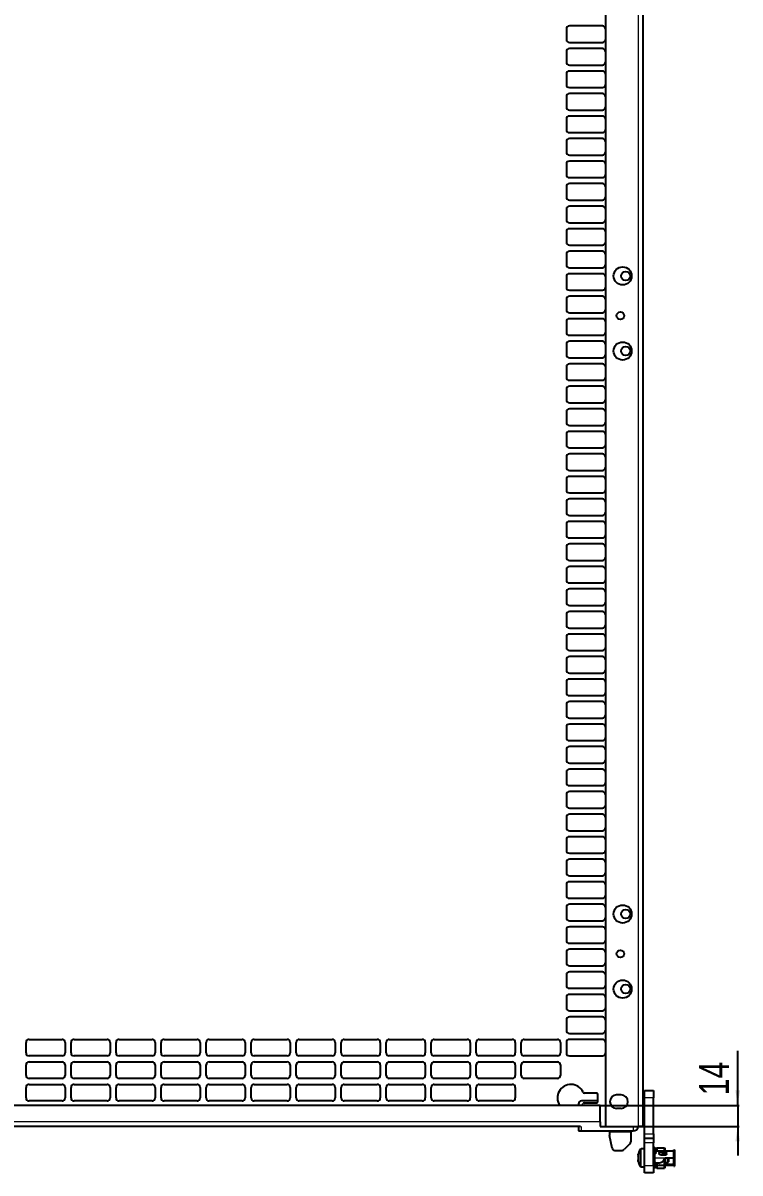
# Model space of a CAD drawing. Header units: millimetres. Extents: x -1002 to 1216, y 148 to 1990.
# Drawn here: x 738 to 1216, y 314 to 1080 of the extents above; entities that cross this region are included whole.
import ezdxf

# ---------------------------------------------------------------- set-up
doc = ezdxf.new("R2010")
doc.units = ezdxf.units.MM
doc.layers.add('FORMAT', color=7, linetype='Continuous')
doc.styles.add('SLDTEXTSTYLE0', font='TXT', dxfattribs={"width": 0.75})
doc.dimstyles.new('SLDDIMSTYLE1', dxfattribs={"dimtxt": 20, "dimasz": 10, "dimexe": 0, "dimexo": 0.0625, "dimgap": 5, "dimtad": 2, "dimdec": 1, "dimrnd": 1e-09, "dimzin": 12, "dimdsep": 46, "dimtxsty": 'SLDTEXTSTYLE0', "dimsah": 1, "dimcen": 0.09, "dimadec": 0, "dimazin": 3, "dimtfac": 1, "dimtmove": 0, "dimatfit": 0, "dimfxl": 0, "dimfrac": 2, "dimtolj": 1, "dimtzin": 12, "dimarcsym": 0})

# ---------------------------------------------------------------- blocks, each defined once
blk = doc.blocks.new('_D_8')
at = {"layer": 'FORMAT'}
for p, q in [((1214.25, 359.28), (1214.25, 395.68)), ((1122.61, 359.28), (1215.25, 359.28)), ((1214.25, 359.28), (1214.25, 345.28)), ((1122.61, 345.28), (1215.25, 345.28)), ((1214.25, 345.28), (1214.25, 326.05))]:
    blk.add_line(p, q, dxfattribs=at)
for points in [[(1214.25, 359.28), (1215.79, 369.28), (1212.71, 369.28)], [(1214.25, 345.28), (1212.71, 335.28), (1215.79, 335.28)]]:
    blk.add_solid(points, dxfattribs=at)
at = {"layer": 'FORMAT', "insert": (1188.47, 366.13), "char_height": 20, "attachment_point": 1, "rotation": 90, "style": 'SLDTEXTSTYLE0'}
blk.add_mtext('14', dxfattribs=at)

msp = doc.modelspace()

# ---------------------------------------------------------------- linework, layer by layer
at = {"color": 7, "linetype": 'Continuous', "lineweight": 25}
for p, q in [((1151.1, 1828.29), (1151.1, 345.29)), ((1126.1, 1799.09), (1126.1, 345.29)), ((1100.1, 1076.29), (1100.1, 1069.29)), ((1124.1, 1078.29), (1102.1, 1078.29)), ((1102.1, 1067.29), (1124.1, 1067.29)), ((1100.1, 1061.29), (1100.1, 1054.29)), ((1124.1, 1063.29), (1102.1, 1063.29)), ((1102.1, 1052.29), (1124.1, 1052.29)), ((1100.1, 1046.29), (1100.1, 1039.29)), ((1124.1, 1048.29), (1102.1, 1048.29)), ((1102.1, 1037.29), (1124.1, 1037.29)), ((1100.1, 1031.29), (1100.1, 1024.29)), ((1124.1, 1033.29), (1102.1, 1033.29)), ((1102.1, 1022.29), (1124.1, 1022.29)), ((1100.1, 1016.29), (1100.1, 1009.29)), ((1124.1, 1018.29), (1102.1, 1018.29)), ((1102.1, 1007.29), (1124.1, 1007.29)), ((1100.1, 1001.29), (1100.1, 994.29)), ((1124.1, 1003.29), (1102.1, 1003.29)), ((1102.1, 992.29), (1124.1, 992.29)), ((1124.1, 988.29), (1102.1, 988.29)), ((1100.1, 986.29), (1100.1, 979.29)), ((1102.1, 977.29), (1124.1, 977.29)), ((1124.1, 973.29), (1102.1, 973.29)), ((1100.1, 971.29), (1100.1, 964.29)), ((1102.1, 962.29), (1124.1, 962.29)), ((1124.1, 958.29), (1102.1, 958.29)), ((1100.1, 956.29), (1100.1, 949.29)), ((1102.1, 947.29), (1124.1, 947.29)), ((1124.1, 943.29), (1102.1, 943.29)), ((1100.1, 941.29), (1100.1, 934.29)), ((1102.1, 932.29), (1124.1, 932.29)), ((1124.1, 928.29), (1102.1, 928.29)), ((1100.1, 926.29), (1100.1, 919.29)), ((1102.1, 917.29), (1124.1, 917.29)), ((1124.1, 913.29), (1102.1, 913.29)), ((1100.1, 911.29), (1100.1, 904.29)), ((1100.1, 896.29), (1100.1, 889.29)), ((1102.1, 902.29), (1124.1, 902.29)), ((1124.1, 898.29), (1102.1, 898.29)), ((1100.1, 881.29), (1100.1, 874.29)), ((1102.1, 887.29), (1124.1, 887.29)), ((1124.1, 883.29), (1102.1, 883.29)), ((1100.1, 866.29), (1100.1, 859.29)), ((1102.1, 872.29), (1124.1, 872.29)), ((1124.1, 868.29), (1102.1, 868.29)), ((1100.1, 851.29), (1100.1, 844.29)), ((1102.1, 857.29), (1124.1, 857.29)), ((1124.1, 853.29), (1102.1, 853.29)), ((1100.1, 836.29), (1100.1, 829.29)), ((1102.1, 842.29), (1124.1, 842.29)), ((1124.1, 838.29), (1102.1, 838.29)), ((1102.1, 827.29), (1124.1, 827.29)), ((1100.1, 821.29), (1100.1, 814.29)), ((1124.1, 823.29), (1102.1, 823.29)), ((1102.1, 812.29), (1124.1, 812.29)), ((1100.1, 806.29), (1100.1, 799.29)), ((1124.1, 808.29), (1102.1, 808.29)), ((1102.1, 797.29), (1124.1, 797.29)), ((1100.1, 791.29), (1100.1, 784.29)), ((1124.1, 793.29), (1102.1, 793.29)), ((1102.1, 782.29), (1124.1, 782.29)), ((1100.1, 776.29), (1100.1, 769.29)), ((1124.1, 778.29), (1102.1, 778.29)), ((1102.1, 767.29), (1124.1, 767.29)), ((1100.1, 761.29), (1100.1, 754.29)), ((1124.1, 763.29), (1102.1, 763.29)), ((1102.1, 752.29), (1124.1, 752.29)), ((1100.1, 746.29), (1100.1, 739.29)), ((1124.1, 748.29), (1102.1, 748.29)), ((1102.1, 737.29), (1124.1, 737.29)), ((1100.1, 731.29), (1100.1, 724.29)), ((1124.1, 733.29), (1102.1, 733.29)), ((1102.1, 722.29), (1124.1, 722.29)), ((1100.1, 716.29), (1100.1, 709.29)), ((1124.1, 718.29), (1102.1, 718.29)), ((1102.1, 707.29), (1124.1, 707.29)), ((1100.1, 701.29), (1100.1, 694.29)), ((1124.1, 703.29), (1102.1, 703.29)), ((1102.1, 692.29), (1124.1, 692.29)), ((1100.1, 686.29), (1100.1, 679.29)), ((1124.1, 688.29), (1102.1, 688.29)), ((1102.1, 677.29), (1124.1, 677.29)), ((1100.1, 671.29), (1100.1, 664.29)), ((1124.1, 673.29), (1102.1, 673.29)), ((1102.1, 662.29), (1124.1, 662.29)), ((1100.1, 656.29), (1100.1, 649.29)), ((1124.1, 658.29), (1102.1, 658.29)), ((1102.1, 647.29), (1124.1, 647.29)), ((1100.1, 641.29), (1100.1, 634.29)), ((1124.1, 643.29), (1102.1, 643.29)), ((1102.1, 632.29), (1124.1, 632.29)), ((1124.1, 628.29), (1102.1, 628.29)), ((1100.1, 626.29), (1100.1, 619.29)), ((1102.1, 617.29), (1124.1, 617.29)), ((1124.1, 613.29), (1102.1, 613.29)), ((1100.1, 611.29), (1100.1, 604.29)), ((1102.1, 602.29), (1124.1, 602.29)), ((1124.1, 598.29), (1102.1, 598.29)), ((1100.1, 596.29), (1100.1, 589.29)), ((1102.1, 587.29), (1124.1, 587.29)), ((1124.1, 583.29), (1102.1, 583.29)), ((1100.1, 581.29), (1100.1, 574.29)), ((1102.1, 572.29), (1124.1, 572.29)), ((1124.1, 568.29), (1102.1, 568.29)), ((1100.1, 566.29), (1100.1, 559.29)), ((1102.1, 557.29), (1124.1, 557.29)), ((1124.1, 553.29), (1102.1, 553.29)), ((1100.1, 551.29), (1100.1, 544.29)), ((1100.1, 536.29), (1100.1, 529.29)), ((1102.1, 542.29), (1124.1, 542.29)), ((1124.1, 538.29), (1102.1, 538.29)), ((1100.1, 521.29), (1100.1, 514.29)), ((1102.1, 527.29), (1124.1, 527.29)), ((1124.1, 523.29), (1102.1, 523.29)), ((1100.1, 506.29), (1100.1, 499.29)), ((1102.1, 512.29), (1124.1, 512.29)), ((1124.1, 508.29), (1102.1, 508.29)), ((1100.1, 491.29), (1100.1, 484.29)), ((1102.1, 497.29), (1124.1, 497.29)), ((1124.1, 493.29), (1102.1, 493.29)), ((1100.1, 476.29), (1100.1, 469.29)), ((1102.1, 482.29), (1124.1, 482.29)), ((1124.1, 478.29), (1102.1, 478.29)), ((1102.1, 467.29), (1124.1, 467.29)), ((1100.1, 461.29), (1100.1, 454.29)), ((1124.1, 463.29), (1102.1, 463.29)), ((1102.1, 452.29), (1124.1, 452.29)), ((1100.1, 446.29), (1100.1, 439.29)), ((1124.1, 448.29), (1102.1, 448.29)), ((1102.1, 437.29), (1124.1, 437.29)), ((1100.1, 431.29), (1100.1, 424.29)), ((1124.1, 433.29), (1102.1, 433.29)), ((1102.1, 422.29), (1124.1, 422.29)), ((1100.1, 416.29), (1100.1, 409.29)), ((1124.1, 418.29), (1102.1, 418.29)), ((1102.1, 407.29), (1124.1, 407.29)), ((740.1, 394.29), (740.1, 401.29)), ((742.1, 403.29), (764.1, 403.29)), ((766.1, 401.29), (766.1, 394.29)), ((770.1, 394.29), (770.1, 401.29)), ((772.1, 403.29), (794.1, 403.29)), ((796.1, 401.29), (796.1, 394.29)), ((800.1, 394.29), (800.1, 401.29)), ((802.1, 403.29), (824.1, 403.29)), ((826.1, 401.29), (826.1, 394.29)), ((830.1, 394.29), (830.1, 401.29)), ((832.1, 403.29), (854.1, 403.29)), ((856.1, 401.29), (856.1, 394.29)), ((860.1, 394.29), (860.1, 401.29)), ((862.1, 403.29), (884.1, 403.29)), ((886.1, 401.29), (886.1, 394.29)), ((890.1, 394.29), (890.1, 401.29)), ((892.1, 403.29), (914.1, 403.29)), ((916.1, 401.29), (916.1, 394.29)), ((920.1, 394.29), (920.1, 401.29)), ((922.1, 403.29), (944.1, 403.29)), ((946.1, 401.29), (946.1, 394.29)), ((950.1, 394.29), (950.1, 401.29)), ((952.1, 403.29), (974.1, 403.29)), ((976.1, 401.29), (976.1, 394.29)), ((980.1, 394.29), (980.1, 401.29)), ((982.1, 403.29), (1004.1, 403.29)), ((1006.1, 401.29), (1006.1, 394.29)), ((1010.1, 394.29), (1010.1, 401.29)), ((1012.1, 403.29), (1034.1, 403.29)), ((1036.1, 401.29), (1036.1, 394.29)), ((1040.1, 394.29), (1040.1, 401.29)), ((1042.1, 403.29), (1064.1, 403.29)), ((1066.1, 401.29), (1066.1, 394.29)), ((1070.1, 394.29), (1070.1, 401.29)), ((1072.1, 403.29), (1094.1, 403.29)), ((1096.1, 401.29), (1096.1, 394.29)), ((1100.1, 401.29), (1100.1, 394.29)), ((1124.1, 403.29), (1102.1, 403.29)), ((764.1, 392.29), (742.1, 392.29)), ((794.1, 392.29), (772.1, 392.29)), ((824.1, 392.29), (802.1, 392.29)), ((854.1, 392.29), (832.1, 392.29)), ((884.1, 392.29), (862.1, 392.29)), ((914.1, 392.29), (892.1, 392.29)), ((944.1, 392.29), (922.1, 392.29)), ((974.1, 392.29), (952.1, 392.29)), ((1004.1, 392.29), (982.1, 392.29)), ((1034.1, 392.29), (1012.1, 392.29)), ((1064.1, 392.29), (1042.1, 392.29)), ((1094.1, 392.29), (1072.1, 392.29)), ((1102.1, 392.29), (1124.1, 392.29)), ((740.1, 379.29), (740.1, 386.29)), ((742.1, 388.29), (764.1, 388.29)), ((766.1, 386.29), (766.1, 379.29)), ((770.1, 379.29), (770.1, 386.29)), ((772.1, 388.29), (794.1, 388.29)), ((796.1, 386.29), (796.1, 379.29)), ((800.1, 379.29), (800.1, 386.29)), ((802.1, 388.29), (824.1, 388.29)), ((826.1, 386.29), (826.1, 379.29)), ((830.1, 379.29), (830.1, 386.29)), ((832.1, 388.29), (854.1, 388.29)), ((856.1, 386.29), (856.1, 379.29)), ((860.1, 379.29), (860.1, 386.29)), ((862.1, 388.29), (884.1, 388.29)), ((886.1, 386.29), (886.1, 379.29)), ((890.1, 379.29), (890.1, 386.29)), ((892.1, 388.29), (914.1, 388.29)), ((916.1, 386.29), (916.1, 379.29)), ((920.1, 379.29), (920.1, 386.29)), ((922.1, 388.29), (944.1, 388.29)), ((946.1, 386.29), (946.1, 379.29)), ((950.1, 379.29), (950.1, 386.29)), ((952.1, 388.29), (974.1, 388.29)), ((976.1, 386.29), (976.1, 379.29)), ((980.1, 379.29), (980.1, 386.29)), ((982.1, 388.29), (1004.1, 388.29)), ((1006.1, 386.29), (1006.1, 379.29)), ((1010.1, 379.29), (1010.1, 386.29)), ((1012.1, 388.29), (1034.1, 388.29)), ((1036.1, 386.29), (1036.1, 379.29)), ((1040.1, 379.29), (1040.1, 386.29)), ((1042.1, 388.29), (1064.1, 388.29)), ((1066.1, 386.29), (1066.1, 379.29)), ((1070.1, 379.29), (1070.1, 386.29)), ((1072.1, 388.29), (1094.1, 388.29)), ((1096.1, 386.29), (1096.1, 379.29)), ((764.1, 377.29), (742.1, 377.29)), ((794.1, 377.29), (772.1, 377.29)), ((824.1, 377.29), (802.1, 377.29)), ((854.1, 377.29), (832.1, 377.29)), ((884.1, 377.29), (862.1, 377.29)), ((914.1, 377.29), (892.1, 377.29)), ((944.1, 377.29), (922.1, 377.29)), ((974.1, 377.29), (952.1, 377.29)), ((1004.1, 377.29), (982.1, 377.29)), ((1034.1, 377.29), (1012.1, 377.29)), ((1064.1, 377.29), (1042.1, 377.29)), ((1094.1, 377.29), (1072.1, 377.29)), ((740.1, 364.29), (740.1, 371.29)), ((742.1, 373.29), (764.1, 373.29)), ((766.1, 371.29), (766.1, 364.29)), ((770.1, 364.29), (770.1, 371.29)), ((772.1, 373.29), (794.1, 373.29)), ((796.1, 371.29), (796.1, 364.29)), ((800.1, 364.29), (800.1, 371.29)), ((802.1, 373.29), (824.1, 373.29)), ((826.1, 371.29), (826.1, 364.29)), ((830.1, 364.29), (830.1, 371.29)), ((832.1, 373.29), (854.1, 373.29)), ((856.1, 371.29), (856.1, 364.29)), ((860.1, 364.29), (860.1, 371.29)), ((862.1, 373.29), (884.1, 373.29)), ((886.1, 371.29), (886.1, 364.29)), ((890.1, 364.29), (890.1, 371.29)), ((892.1, 373.29), (914.1, 373.29)), ((916.1, 371.29), (916.1, 364.29)), ((920.1, 364.29), (920.1, 371.29)), ((922.1, 373.29), (944.1, 373.29)), ((946.1, 371.29), (946.1, 364.29)), ((950.1, 364.29), (950.1, 371.29)), ((952.1, 373.29), (974.1, 373.29)), ((976.1, 371.29), (976.1, 364.29)), ((980.1, 364.29), (980.1, 371.29)), ((982.1, 373.29), (1004.1, 373.29)), ((1006.1, 371.29), (1006.1, 364.29)), ((1010.1, 364.29), (1010.1, 371.29)), ((1012.1, 373.29), (1034.1, 373.29)), ((1036.1, 371.29), (1036.1, 364.29)), ((1040.1, 364.29), (1040.1, 371.29)), ((1042.1, 373.29), (1064.1, 373.29)), ((1066.1, 371.29), (1066.1, 364.29)), ((1152.25, 369.29), (1158.25, 369.29)), ((1152.25, 364.29), (1152.25, 369.29)), ((1158.25, 369.29), (1158.25, 364.29)), ((764.1, 362.29), (742.1, 362.29)), ((794.1, 362.29), (772.1, 362.29)), ((824.1, 362.29), (802.1, 362.29)), ((854.1, 362.29), (832.1, 362.29)), ((884.1, 362.29), (862.1, 362.29)), ((914.1, 362.29), (892.1, 362.29)), ((944.1, 362.29), (922.1, 362.29)), ((974.1, 362.29), (952.1, 362.29)), ((1004.1, 362.29), (982.1, 362.29)), ((1034.1, 362.29), (1012.1, 362.29)), ((1064.1, 362.29), (1042.1, 362.29)), ((1108.15, 360.29), (1108.15, 359.28)), ((1121.1, 362.29), (1110.15, 362.29)), ((1110.58, 359.28), (1111.24, 360.45)), ((1120.1, 367.53), (1112.15, 367.53)), ((1112.15, 361.03), (1120.1, 361.03)), ((1121.1, 362.03), (1121.1, 366.53)), ((1136.6, 366.29), (1133.6, 366.29)), ((1152.25, 340.29), (1152.25, 364.29)), ((1158.25, 340.29), (1158.25, 364.29)), ((1122.6, 359.28), (293.6, 359.28)), ((1122.6, 348.38), (1122.6, 359.28)), ((1136.6, 357.29), (1133.6, 357.29)), ((1152.25, 356.79), (1151.1, 356.79)), ((1109.52, 345.28), (306.17, 345.28)), ((1108.15, 345.28), (1108.15, 342.29)), ((1122.6, 348.38), (1122.6, 345.28)), ((1122.6, 345.29), (1126.1, 345.29)), ((1126.1, 345.29), (1148, 345.29)), ((1151.1, 345.29), (1148, 345.29)), ((1151.1, 346.79), (1152.25, 346.79)), ((1108.15, 342.29), (1110.15, 342.29)), ((1110.15, 342.29), (1144.5, 342.29)), ((1128.85, 342.29), (1128.85, 341.69)), ((1128.85, 341.69), (1128.85, 339.29)), ((1130.53, 330.89), (1128.85, 339.29)), ((1143, 342.29), (1143, 341.69)), ((1143, 341.69), (1143, 335.11)), ((1152.25, 337.29), (1152.25, 340.29)), ((1158.25, 337.29), (1152.25, 337.29)), ((1152.25, 334.29), (1152.25, 337.29)), ((1158.25, 340.29), (1158.25, 337.29)), ((1158.25, 337.29), (1158.25, 334.29)), ((1142.41, 333.7), (1138.58, 329.87)), ((1152.25, 330.29), (1149.92, 330.29)), ((1152.25, 319.29), (1152.25, 334.29)), ((1158.25, 319.29), (1158.25, 334.29)), ((1158.75, 331.39), (1158.25, 331.39)), ((1158.25, 329.92), (1158.75, 329.92)), ((1158.75, 331.39), (1158.75, 329.92)), ((1158.75, 328.61), (1158.75, 329.92)), ((1160.25, 331), (1160.45, 331.13)), ((1160.25, 329.14), (1160.25, 331)), ((1160.45, 331.13), (1160.45, 329.14)), ((1160.45, 331.13), (1165.53, 331.13)), ((1165.53, 329.14), (1165.53, 331.13)), ((1165.53, 331.13), (1165.65, 330.9)), ((1165.65, 330.9), (1165.65, 329.14)), ((1171.75, 329.72), (1172.25, 329.72)), ((1171.75, 329.11), (1171.75, 329.72)), ((1172.25, 329.72), (1172.25, 328.44)), ((1132.49, 329.29), (1137.17, 329.29)), ((1147.83, 326.14), (1147.86, 326.14)), ((1158.25, 328.61), (1158.75, 328.61)), ((1158.75, 324.29), (1158.25, 324.29)), ((1158.25, 322.98), (1158.75, 322.98)), ((1158.75, 322.45), (1158.25, 322.45)), ((1158.75, 328.61), (1158.75, 324.29)), ((1158.75, 324.29), (1158.95, 324.29)), ((1158.75, 322.98), (1158.75, 322.45)), ((1158.75, 322.84), (1158.95, 322.83)), ((1158.75, 322.45), (1158.75, 317.19)), ((1159.05, 327.29), (1158.79, 327.29)), ((1158.95, 329.14), (1169.55, 329.14)), ((1159.2, 328.13), (1158.95, 328.13)), ((1159.2, 327.74), (1158.95, 327.74)), ((1159.2, 327.24), (1158.95, 327.24)), ((1158.95, 321.54), (1158.95, 324.29)), ((1159.05, 327.24), (1159.05, 327.74)), ((1159.75, 327.77), (1159.75, 327.66)), ((1161.85, 328.04), (1161.85, 327.36)), ((1163.05, 328.68), (1166.35, 328.68)), ((1164.77, 328.23), (1163.05, 328.23)), ((1163.05, 326.34), (1166.35, 326.34)), ((1163.92, 327.48), (1163.92, 327.51)), ((1163.96, 327.34), (1164.2, 327.05)), ((1164.79, 322.29), (1165.95, 324.29)), ((1164.79, 322.29), (1165.53, 322.29)), ((1165.53, 326.34), (1165.53, 327.11)), ((1165.53, 322.29), (1165.53, 323.57)), ((1165.53, 319.59), (1165.53, 322.29)), ((1165.65, 322.29), (1165.53, 322.29)), ((1165.65, 327.06), (1165.65, 326.34)), ((1165.65, 323.77), (1165.65, 322.29)), ((1165.65, 322.29), (1165.65, 319.62)), ((1165.95, 324.29), (1171.55, 324.29)), ((1166.85, 328.45), (1166.85, 328.23)), ((1166.85, 327.1), (1166.85, 328.23)), ((1166.85, 327.1), (1166.85, 326.78)), ((1167.75, 321.29), (1167.75, 324.29)), ((1167.75, 321.29), (1168.25, 321.79)), ((1168.25, 324.29), (1168.25, 321.79)), ((1169.55, 329.14), (1171.55, 329.14)), ((1171.55, 324.29), (1172.25, 324.29)), ((1171.75, 324.16), (1171.75, 324.29)), ((1171.75, 324.16), (1172.25, 324.16)), ((1171.75, 322.46), (1171.75, 324.16)), ((1171.75, 322.46), (1172.25, 322.46)), ((1171.75, 318.85), (1171.75, 322.46)), ((1172.25, 328.44), (1172.25, 324.29)), ((1172.25, 324.29), (1172.25, 324.16)), ((1172.25, 324.16), (1172.25, 322.46)), ((1172.25, 322.46), (1172.25, 318.85)), ((1149.92, 318.29), (1152.25, 318.29)), ((1152.25, 314.29), (1152.25, 319.29)), ((1158.25, 314.29), (1152.25, 314.29)), ((1158.25, 319.29), (1158.25, 314.29)), ((1158.25, 317.19), (1158.75, 317.19)), ((1158.75, 321.29), (1158.99, 321.29)), ((1159.05, 320.83), (1158.95, 320.83)), ((1160.25, 319.94), (1158.95, 319.94)), ((1158.95, 319.44), (1160.25, 319.44)), ((1159.05, 320.14), (1159.05, 321.16)), ((1159.05, 320.14), (1160.25, 320.14)), ((1161.85, 320.79), (1159.7, 320.79)), ((1160.25, 319.61), (1160.25, 320.79)), ((1160.45, 319.59), (1160.25, 319.61)), ((1160.25, 317.57), (1160.25, 319.61)), ((1160.45, 317.44), (1160.25, 317.57)), ((1160.45, 320.79), (1160.45, 319.59)), ((1160.45, 319.59), (1165.53, 319.59)), ((1160.45, 319.59), (1160.45, 317.44)), ((1160.45, 317.44), (1165.53, 317.44)), ((1165.65, 319.62), (1165.53, 319.59)), ((1165.53, 317.44), (1165.53, 319.59)), ((1165.65, 317.67), (1165.53, 317.44)), ((1165.65, 321.29), (1167.75, 321.29)), ((1166.85, 320.74), (1165.65, 320.63)), ((1166.35, 320.34), (1165.65, 320.34)), ((1169.55, 319.94), (1165.65, 319.94)), ((1165.65, 319.62), (1165.65, 317.67)), ((1165.65, 319.44), (1169.55, 319.44)), ((1166.85, 320.74), (1166.85, 321.29)), ((1166.85, 320.58), (1166.85, 320.74)), ((1169.55, 319.94), (1169.55, 319.44)), ((1169.55, 319.44), (1171.55, 319.44)), ((1171.05, 320.34), (1171.05, 319.89)), ((1171.55, 320.34), (1171.05, 320.34)), ((1171.05, 319.89), (1171.55, 319.89)), ((1171.55, 319.89), (1171.55, 320.34)), ((1171.75, 318.85), (1172.25, 318.85))]:
    msp.add_line(p, q, dxfattribs=at)
at = {"color": 8, "linetype": 'Continuous', "lineweight": 18}
for p, q in [((1148, 1799.09), (1148, 345.29)), ((1158.25, 364.29), (1152.25, 364.29)), ((1122.6, 348.38), (293.6, 348.38)), ((1110.15, 342.29), (1110.15, 345.28)), ((1144.5, 345.29), (1144.5, 342.29)), ((1128.85, 341.69), (1143, 341.69)), ((1152.25, 340.29), (1158.25, 340.29)), ((1149.48, 318.51), (1149.48, 330.06)), ((1149.92, 318.29), (1149.92, 330.29)), ((1158.25, 334.29), (1152.25, 334.29)), ((1158.95, 329.14), (1158.95, 328.13)), ((1158.95, 327.24), (1158.95, 324.29)), ((1158.95, 324.29), (1165.95, 324.29)), ((1159.2, 327.74), (1159.2, 328.13)), ((1163.05, 328.68), (1163.05, 328.23)), ((1166.35, 328.23), (1166.35, 328.68)), ((1171.55, 324.29), (1171.55, 329.14)), ((1171.55, 320.54), (1171.55, 324.29)), ((1152.25, 319.29), (1158.25, 319.29)), ((1158.95, 320.83), (1158.95, 319.94))]:
    msp.add_line(p, q, dxfattribs=at)
at = {"color": 7, "linetype": 'Continuous', "lineweight": 25, "flags": 128}
for points in [[(1158.75, 327.76), (1158.81, 327.75), (1158.95, 327.74)], [(1158.75, 327.36), (1158.75, 327.34), (1158.76, 327.31), (1158.78, 327.29), (1158.81, 327.27), (1158.84, 327.26), (1158.87, 327.25), (1158.91, 327.24), (1158.95, 327.24)], [(1159.05, 327.41), (1159, 327.32), (1158.99, 327.29)], [(1158.75, 320.81), (1158.81, 320.82), (1158.95, 320.83)], [(1158.75, 319.91), (1158.81, 319.92), (1158.95, 319.94)], [(1171.55, 319.44), (1171.68, 319.45), (1171.75, 319.46)]]:
    msp.add_lwpolyline(points, dxfattribs=at)
at = {"color": 7, "linetype": 'Continuous', "lineweight": 25}
for centre, radius in [((1137.6, 911.79), 6), ((1139.6, 911.79), 3), ((1136.1, 885.29), 2.5), ((1137.6, 861.79), 6), ((1139.6, 861.79), 3), ((1137.6, 486.79), 6), ((1139.6, 486.79), 3), ((1136.1, 460.29), 2.5), ((1137.6, 436.79), 6), ((1139.6, 436.79), 3)]:
    msp.add_circle(centre, radius, dxfattribs=at)
for centre, radius, start, end in [((1102.1, 1076.29), 2, 90, 180), ((1124.1, 1076.29), 2, 0, 90), ((1102.1, 1069.29), 2, 180, 270), ((1124.1, 1069.29), 2, 270, 0), ((1102.1, 1061.29), 2, 90, 180), ((1124.1, 1061.29), 2, 0, 90), ((1102.1, 1054.29), 2, 180, 270), ((1124.1, 1054.29), 2, 270, 0), ((1102.1, 1046.29), 2, 90, 180), ((1124.1, 1046.29), 2, 0, 90), ((1102.1, 1039.29), 2, 180, 270), ((1124.1, 1039.29), 2, 270, 0), ((1102.1, 1031.29), 2, 90, 180), ((1124.1, 1031.29), 2, 0, 90), ((1102.1, 1024.29), 2, 180, 270), ((1124.1, 1024.29), 2, 270, 0), ((1102.1, 1016.29), 2, 90, 180), ((1124.1, 1016.29), 2, 0, 90), ((1102.1, 1009.29), 2, 180, 270), ((1124.1, 1009.29), 2, 270, 0), ((1102.1, 1001.29), 2, 90, 180), ((1124.1, 1001.29), 2, 0, 90), ((1102.1, 994.29), 2, 180, 270), ((1102.1, 986.29), 2, 90, 180), ((1124.1, 994.29), 2, 270, 0), ((1124.1, 986.29), 2, 0, 90), ((1102.1, 979.29), 2, 180, 270), ((1102.1, 971.29), 2, 90, 180), ((1124.1, 979.29), 2, 270, 0), ((1124.1, 971.29), 2, 0, 90), ((1102.1, 964.29), 2, 180, 270), ((1102.1, 956.29), 2, 90, 180), ((1124.1, 964.29), 2, 270, 0), ((1124.1, 956.29), 2, 0, 90), ((1102.1, 949.29), 2, 180, 270), ((1102.1, 941.29), 2, 90, 180), ((1124.1, 949.29), 2, 270, 0), ((1124.1, 941.29), 2, 0, 90), ((1102.1, 934.29), 2, 180, 270), ((1102.1, 926.29), 2, 90, 180), ((1124.1, 934.29), 2, 270, 0), ((1124.1, 926.29), 2, 0, 90), ((1102.1, 919.29), 2, 180, 270), ((1124.1, 919.29), 2, 270, 0), ((1102.1, 911.29), 2, 90, 180), ((1124.1, 911.29), 2, 0, 90), ((1102.1, 904.29), 2, 180, 270), ((1124.1, 904.29), 2, 270, 0), ((1102.1, 896.29), 2, 90, 180), ((1124.1, 896.29), 2, 0, 90), ((1102.1, 889.29), 2, 180, 270), ((1124.1, 889.29), 2, 270, 0), ((1102.1, 881.29), 2, 90, 180), ((1124.1, 881.29), 2, 0, 90), ((1102.1, 874.29), 2, 180, 270), ((1124.1, 874.29), 2, 270, 0), ((1102.1, 866.29), 2, 90, 180), ((1124.1, 866.29), 2, 0, 90), ((1102.1, 859.29), 2, 180, 270), ((1124.1, 859.29), 2, 270, 0), ((1102.1, 851.29), 2, 90, 180), ((1124.1, 851.29), 2, 0, 90), ((1102.1, 844.29), 2, 180, 270), ((1124.1, 844.29), 2, 270, 0), ((1102.1, 836.29), 2, 90, 180), ((1124.1, 836.29), 2, 0, 90), ((1102.1, 829.29), 2, 180, 270), ((1124.1, 829.29), 2, 270, 0), ((1102.1, 821.29), 2, 90, 180), ((1124.1, 821.29), 2, 0, 90), ((1102.1, 814.29), 2, 180, 270), ((1124.1, 814.29), 2, 270, 0), ((1102.1, 806.29), 2, 90, 180), ((1124.1, 806.29), 2, 0, 90), ((1102.1, 799.29), 2, 180, 270), ((1124.1, 799.29), 2, 270, 0), ((1102.1, 791.29), 2, 90, 180), ((1124.1, 791.29), 2, 0, 90), ((1102.1, 784.29), 2, 180, 270), ((1124.1, 784.29), 2, 270, 0), ((1102.1, 776.29), 2, 90, 180), ((1124.1, 776.29), 2, 0, 90), ((1102.1, 769.29), 2, 180, 270), ((1124.1, 769.29), 2, 270, 0), ((1102.1, 761.29), 2, 90, 180), ((1124.1, 761.29), 2, 0, 90), ((1102.1, 754.29), 2, 180, 270), ((1124.1, 754.29), 2, 270, 0), ((1102.1, 746.29), 2, 90, 180), ((1124.1, 746.29), 2, 0, 90), ((1102.1, 739.29), 2, 180, 270), ((1124.1, 739.29), 2, 270, 0), ((1102.1, 731.29), 2, 90, 180), ((1124.1, 731.29), 2, 0, 90), ((1102.1, 724.29), 2, 180, 270), ((1124.1, 724.29), 2, 270, 0), ((1102.1, 716.29), 2, 90, 180), ((1124.1, 716.29), 2, 0, 90), ((1102.1, 709.29), 2, 180, 270), ((1124.1, 709.29), 2, 270, 0), ((1102.1, 701.29), 2, 90, 180), ((1124.1, 701.29), 2, 0, 90), ((1102.1, 694.29), 2, 180, 270), ((1124.1, 694.29), 2, 270, 0), ((1102.1, 686.29), 2, 90, 180), ((1124.1, 686.29), 2, 0, 90), ((1102.1, 679.29), 2, 180, 270), ((1124.1, 679.29), 2, 270, 0), ((1102.1, 671.29), 2, 90, 180), ((1124.1, 671.29), 2, 0, 90), ((1102.1, 664.29), 2, 180, 270), ((1124.1, 664.29), 2, 270, 0), ((1102.1, 656.29), 2, 90, 180), ((1124.1, 656.29), 2, 0, 90), ((1102.1, 649.29), 2, 180, 270), ((1124.1, 649.29), 2, 270, 0), ((1102.1, 641.29), 2, 90, 180), ((1124.1, 641.29), 2, 0, 90), ((1102.1, 634.29), 2, 180, 270), ((1102.1, 626.29), 2, 90, 180), ((1124.1, 634.29), 2, 270, 0), ((1124.1, 626.29), 2, 0, 90), ((1102.1, 619.29), 2, 180, 270), ((1102.1, 611.29), 2, 90, 180), ((1124.1, 619.29), 2, 270, 0), ((1124.1, 611.29), 2, 0, 90), ((1102.1, 604.29), 2, 180, 270), ((1102.1, 596.29), 2, 90, 180), ((1124.1, 604.29), 2, 270, 0), ((1124.1, 596.29), 2, 0, 90), ((1102.1, 589.29), 2, 180, 270), ((1102.1, 581.29), 2, 90, 180), ((1124.1, 589.29), 2, 270, 0), ((1124.1, 581.29), 2, 0, 90), ((1102.1, 574.29), 2, 180, 270), ((1102.1, 566.29), 2, 90, 180), ((1124.1, 574.29), 2, 270, 0), ((1124.1, 566.29), 2, 0, 90), ((1102.1, 559.29), 2, 180, 270), ((1124.1, 559.29), 2, 270, 0), ((1102.1, 551.29), 2, 90, 180), ((1124.1, 551.29), 2, 0, 90), ((1102.1, 544.29), 2, 180, 270), ((1124.1, 544.29), 2, 270, 0), ((1102.1, 536.29), 2, 90, 180), ((1124.1, 536.29), 2, 0, 90), ((1102.1, 529.29), 2, 180, 270), ((1124.1, 529.29), 2, 270, 0), ((1102.1, 521.29), 2, 90, 180), ((1124.1, 521.29), 2, 0, 90), ((1102.1, 514.29), 2, 180, 270), ((1124.1, 514.29), 2, 270, 0), ((1102.1, 506.29), 2, 90, 180), ((1124.1, 506.29), 2, 0, 90), ((1102.1, 499.29), 2, 180, 270), ((1124.1, 499.29), 2, 270, 0), ((1102.1, 491.29), 2, 90, 180), ((1124.1, 491.29), 2, 0, 90), ((1102.1, 484.29), 2, 180, 270), ((1124.1, 484.29), 2, 270, 0), ((1102.1, 476.29), 2, 90, 180), ((1124.1, 476.29), 2, 0, 90), ((1102.1, 469.29), 2, 180, 270), ((1124.1, 469.29), 2, 270, 0), ((1102.1, 461.29), 2, 90, 180), ((1124.1, 461.29), 2, 0, 90), ((1102.1, 454.29), 2, 180, 270), ((1124.1, 454.29), 2, 270, 0), ((1102.1, 446.29), 2, 90, 180), ((1124.1, 446.29), 2, 0, 90), ((1102.1, 439.29), 2, 180, 270), ((1124.1, 439.29), 2, 270, 0), ((1102.1, 431.29), 2, 90, 180), ((1124.1, 431.29), 2, 0, 90), ((1102.1, 424.29), 2, 180, 270), ((1124.1, 424.29), 2, 270, 0), ((1102.1, 416.29), 2, 90, 180), ((1124.1, 416.29), 2, 0, 90), ((1102.1, 409.29), 2, 180, 270), ((1124.1, 409.29), 2, 270, 0), ((742.1, 401.29), 2, 90, 180), ((764.1, 401.29), 2, 0, 90), ((772.1, 401.29), 2, 90, 180), ((794.1, 401.29), 2, 0, 90), ((802.1, 401.29), 2, 90, 180), ((824.1, 401.29), 2, 0, 90), ((832.1, 401.29), 2, 90, 180), ((854.1, 401.29), 2, 0, 90), ((862.1, 401.29), 2, 90, 180), ((884.1, 401.29), 2, 0, 90), ((892.1, 401.29), 2, 90, 180), ((914.1, 401.29), 2, 0, 90), ((922.1, 401.29), 2, 90, 180), ((944.1, 401.29), 2, 0, 90), ((952.1, 401.29), 2, 90, 180), ((974.1, 401.29), 2, 0, 90), ((982.1, 401.29), 2, 90, 180), ((1004.1, 401.29), 2, 0, 90), ((1012.1, 401.29), 2, 90, 180), ((1034.1, 401.29), 2, 0, 90), ((1042.1, 401.29), 2, 90, 180), ((1064.1, 401.29), 2, 0, 90), ((1072.1, 401.29), 2, 90, 180), ((1094.1, 401.29), 2, 0, 90), ((1102.1, 401.29), 2, 90, 180), ((1124.1, 401.29), 2, 0, 90), ((742.1, 394.29), 2, 180, 270), ((764.1, 394.29), 2, 270, 0), ((772.1, 394.29), 2, 180, 270), ((794.1, 394.29), 2, 270, 0), ((802.1, 394.29), 2, 180, 270), ((824.1, 394.29), 2, 270, 0), ((832.1, 394.29), 2, 180, 270), ((854.1, 394.29), 2, 270, 0), ((862.1, 394.29), 2, 180, 270), ((884.1, 394.29), 2, 270, 0), ((892.1, 394.29), 2, 180, 270), ((914.1, 394.29), 2, 270, 0), ((922.1, 394.29), 2, 180, 270), ((944.1, 394.29), 2, 270, 0), ((952.1, 394.29), 2, 180, 270), ((974.1, 394.29), 2, 270, 0), ((982.1, 394.29), 2, 180, 270), ((1004.1, 394.29), 2, 270, 0), ((1012.1, 394.29), 2, 180, 270), ((1034.1, 394.29), 2, 270, 0), ((1042.1, 394.29), 2, 180, 270), ((1064.1, 394.29), 2, 270, 0), ((1072.1, 394.29), 2, 180, 270), ((1094.1, 394.29), 2, 270, 0), ((1102.1, 394.29), 2, 180, 270), ((1124.1, 394.29), 2, 270, 0), ((742.1, 386.29), 2, 90, 180), ((764.1, 386.29), 2, 0, 90), ((772.1, 386.29), 2, 90, 180), ((794.1, 386.29), 2, 0, 90), ((802.1, 386.29), 2, 90, 180), ((824.1, 386.29), 2, 0, 90), ((832.1, 386.29), 2, 90, 180), ((854.1, 386.29), 2, 0, 90), ((862.1, 386.29), 2, 90, 180), ((884.1, 386.29), 2, 0, 90), ((892.1, 386.29), 2, 90, 180), ((914.1, 386.29), 2, 0, 90), ((922.1, 386.29), 2, 90, 180), ((944.1, 386.29), 2, 0, 90), ((952.1, 386.29), 2, 90, 180), ((974.1, 386.29), 2, 0, 90), ((982.1, 386.29), 2, 90, 180), ((1004.1, 386.29), 2, 0, 90), ((1012.1, 386.29), 2, 90, 180), ((1034.1, 386.29), 2, 0, 90), ((1042.1, 386.29), 2, 90, 180), ((1064.1, 386.29), 2, 0, 90), ((1072.1, 386.29), 2, 90, 180), ((1094.1, 386.29), 2, 0, 90), ((742.1, 379.29), 2, 180, 270), ((764.1, 379.29), 2, 270, 0), ((772.1, 379.29), 2, 180, 270), ((794.1, 379.29), 2, 270, 0), ((802.1, 379.29), 2, 180, 270), ((824.1, 379.29), 2, 270, 0), ((832.1, 379.29), 2, 180, 270), ((854.1, 379.29), 2, 270, 0), ((862.1, 379.29), 2, 180, 270), ((884.1, 379.29), 2, 270, 0), ((892.1, 379.29), 2, 180, 270), ((914.1, 379.29), 2, 270, 0), ((922.1, 379.29), 2, 180, 270), ((944.1, 379.29), 2, 270, 0), ((952.1, 379.29), 2, 180, 270), ((974.1, 379.29), 2, 270, 0), ((982.1, 379.29), 2, 180, 270), ((1004.1, 379.29), 2, 270, 0), ((1012.1, 379.29), 2, 180, 270), ((1034.1, 379.29), 2, 270, 0), ((1042.1, 379.29), 2, 180, 270), ((1064.1, 379.29), 2, 270, 0), ((1072.1, 379.29), 2, 180, 270), ((1094.1, 379.29), 2, 270, 0), ((742.1, 371.29), 2, 90, 180), ((764.1, 371.29), 2, 0, 90), ((772.1, 371.29), 2, 90, 180), ((794.1, 371.29), 2, 0, 90), ((802.1, 371.29), 2, 90, 180), ((824.1, 371.29), 2, 0, 90), ((832.1, 371.29), 2, 90, 180), ((854.1, 371.29), 2, 0, 90), ((862.1, 371.29), 2, 90, 180), ((884.1, 371.29), 2, 0, 90), ((892.1, 371.29), 2, 90, 180), ((914.1, 371.29), 2, 0, 90), ((922.1, 371.29), 2, 90, 180), ((944.1, 371.29), 2, 0, 90), ((952.1, 371.29), 2, 90, 180), ((974.1, 371.29), 2, 0, 90), ((982.1, 371.29), 2, 90, 180), ((1004.1, 371.29), 2, 0, 90), ((1012.1, 371.29), 2, 90, 180), ((1034.1, 371.29), 2, 0, 90), ((1042.1, 371.29), 2, 90, 180), ((1064.1, 371.29), 2, 0, 90), ((1103.1, 364.28), 9, 25.15066, 213.74899), ((1112.15, 368.53), 1, 205.15066, 270), ((742.1, 364.29), 2, 180, 270), ((764.1, 364.29), 2, 270, 0), ((772.1, 364.29), 2, 180, 270), ((794.1, 364.29), 2, 270, 0), ((802.1, 364.29), 2, 180, 270), ((824.1, 364.29), 2, 270, 0), ((832.1, 364.29), 2, 180, 270), ((854.1, 364.29), 2, 270, 0), ((862.1, 364.29), 2, 180, 270), ((884.1, 364.29), 2, 270, 0), ((892.1, 364.29), 2, 180, 270), ((914.1, 364.29), 2, 270, 0), ((922.1, 364.29), 2, 180, 270), ((944.1, 364.29), 2, 270, 0), ((952.1, 364.29), 2, 180, 270), ((974.1, 364.29), 2, 270, 0), ((982.1, 364.29), 2, 180, 270), ((1004.1, 364.29), 2, 270, 0), ((1012.1, 364.29), 2, 180, 270), ((1034.1, 364.29), 2, 270, 0), ((1042.1, 364.29), 2, 180, 270), ((1064.1, 364.29), 2, 270, 0), ((1110.15, 360.29), 2, 90, 180), ((1112.15, 360.03), 1, 90, 154.84934), ((1120.1, 366.53), 1, 0, 90), ((1120.1, 362.03), 1, 270, 0), ((1133.6, 361.79), 4.5, 90, 270), ((1136.6, 361.79), 4.5, 270, 90), ((1144.5, 345.89), 3.6, 270, 350.40593), ((1132.49, 331.29), 2, 191.30993, 270), ((1137.17, 331.29), 2, 270, 315), ((1141, 335.11), 2, 315, 0), ((1157.65, 324.29), 10, 144.74847, 168.98794), ((1149.92, 329.75), 0.54, 90, 144.74847), ((1157.65, 324.29), 10, 191.01947, 215.25153), ((1158.95, 329.34), 0.2, 180, 270), ((1158.93, 328.32), 0.183, 187.33387, 275.81244), ((1171.55, 328.44), 0.7, 360, 90), ((1149.92, 318.83), 0.54, 215.25153, 270), ((1158.85, 321.2), 0.0996, 125.53317, 176.07208), ((1158.95, 319.24), 0.2, 90, 180), ((1159.7, 321.54), 0.75, 180, 270), ((1161.85, 321.54), 0.75, 270, 285.04836), ((1171.55, 320.14), 0.2, 270, 360)]:
    msp.add_arc(centre, radius, start, end, dxfattribs=at)
for points, knots in [([(1147.83, 326.14), (1147.83, 326.15), (1147.82, 326.17), (1147.88, 326.42), (1147.96, 326.66), (1148.02, 326.81), (1148.04, 326.86), (1148.05, 326.86), (1148.05, 326.85), (1148.05, 326.84), (1148.04, 326.79), (1148, 326.61), (1147.91, 326.24), (1147.84, 325.79), (1147.82, 325.4), (1147.84, 325.05), (1147.92, 324.89), (1148, 324.75), (1148.03, 324.69), (1148.04, 324.64), (1148.05, 324.61), (1148.05, 324.58), (1148.04, 324.55), (1148.03, 324.47), (1147.95, 324.26), (1147.86, 324.02), (1147.82, 323.62), (1147.84, 323.13), (1147.91, 322.7), (1147.98, 322.36), (1148.01, 322.24), (1148.03, 322.15), (1148.04, 322.09), (1148.05, 322.05), (1148.05, 322.04), (1148.05, 322.03)], [0, 0, 0, 0, 0.038395, 0.101606, 0.171866, 0.187862, 0.204006, 0.207638, 0.210677, 0.21372, 0.218356, 0.231131, 0.28809, 0.360901, 0.404711, 0.448836, 0.549423, 0.579372, 0.5944, 0.600457, 0.603752, 0.607074, 0.610825, 0.617556, 0.643246, 0.744679, 0.792601, 0.841136, 0.935328, 0.958581, 0.973366, 0.983098, 0.992885, 0.996792, 1, 1, 1, 1]), ([(1147.85, 322.85), (1147.84, 322.82), (1147.82, 322.76), (1147.82, 322.6), (1147.85, 322.46), (1147.85, 322.44)], [0, 0, 0, 0, 0.387476, 0.882787, 1, 1, 1, 1]), ([(1148.05, 322.03), (1148.05, 322.03), (1148.05, 322.02), (1148.04, 322.01), (1148, 322.06), (1147.91, 322.24), (1147.85, 322.4), (1147.82, 322.46), (1147.83, 322.4), (1147.83, 322.37)], [0, 0, 0, 0, 0.0148838, 0.0358172, 0.0938232, 0.3530997, 0.6615741, 0.8569358, 1, 1, 1, 1]), ([(1158.75, 322.57), (1158.75, 322.58), (1158.75, 322.6), (1158.77, 322.62), (1158.8, 322.64), (1158.87, 322.64), (1158.92, 322.64), (1158.95, 322.63)], [0, 0, 0, 0, 0.195302, 0.377541, 0.538909, 0.761383, 1, 1, 1, 1]), ([(1159.2, 328.13), (1159.26, 328.13), (1159.38, 328.12), (1159.55, 328.06), (1159.67, 327.98), (1159.74, 327.87), (1159.74, 327.8), (1159.75, 327.77)], [0, 0, 0, 0, 0.214393, 0.428789, 0.643061, 0.856854, 1, 1, 1, 1]), ([(1159.71, 327.51), (1159.68, 327.54), (1159.63, 327.62), (1159.5, 327.69), (1159.34, 327.73), (1159.24, 327.74), (1159.2, 327.74)], [0, 0, 0, 0, 0.252501, 0.531568, 0.811143, 1, 1, 1, 1]), ([(1159.75, 327.66), (1159.74, 327.61), (1159.73, 327.52), (1159.64, 327.4), (1159.5, 327.3), (1159.34, 327.25), (1159.24, 327.24), (1159.2, 327.24)], [0, 0, 0, 0, 0.2143054, 0.4286504, 0.6422794, 0.8562229, 1, 1, 1, 1]), ([(1161.85, 328.04), (1161.86, 328.12), (1161.88, 328.29), (1162.08, 328.48), (1162.38, 328.61), (1162.72, 328.67), (1162.95, 328.68), (1163.05, 328.68)], [0, 0, 0, 0, 0.212833, 0.42585, 0.635542, 0.846587, 1, 1, 1, 1]), ([(1163.05, 328.23), (1162.91, 328.22), (1162.64, 328.21), (1162.28, 328.12), (1162.01, 327.97), (1161.87, 327.78), (1161.85, 327.63), (1161.85, 327.57)], [0, 0, 0, 0, 0.212875, 0.425767, 0.637937, 0.847353, 1, 1, 1, 1]), ([(1163.05, 326.34), (1162.91, 326.35), (1162.64, 326.37), (1162.28, 326.56), (1162.01, 326.82), (1161.87, 327.11), (1161.85, 327.28), (1161.85, 327.36)], [0, 0, 0, 0, 0.213238, 0.42649, 0.63916, 0.849598, 1, 1, 1, 1]), ([(1164.79, 322.29), (1164.62, 322.07), (1164.27, 321.62), (1163.29, 321.15), (1162.53, 320.94), (1162.04, 320.81)], [0, 0, 0, 0, 0.254027, 0.526591, 1, 1, 1, 1]), ([(1164.32, 328.02), (1164.27, 327.99), (1164.18, 327.94), (1164.05, 327.82), (1163.96, 327.69), (1163.92, 327.58), (1163.92, 327.52), (1163.92, 327.51)], [0, 0, 0, 0, 0.225867, 0.451734, 0.677598, 0.903479, 1, 1, 1, 1]), ([(1163.92, 327.48), (1163.92, 327.44), (1163.93, 327.36), (1164.01, 327.29), (1164.12, 327.25), (1164.23, 327.26), (1164.3, 327.28), (1164.32, 327.28)], [0, 0, 0, 0, 0.225883, 0.451767, 0.67765, 0.903524, 1, 1, 1, 1]), ([(1164.2, 327.05), (1164.21, 327.04), (1164.22, 327.02), (1164.24, 327), (1164.24, 327)], [0, 0, 0, 0, 0.872289, 1, 1, 1, 1]), ([(1164.57, 326.98), (1164.52, 326.96), (1164.43, 326.94), (1164.31, 326.96), (1164.26, 326.99), (1164.24, 327)], [0, 0, 0, 0, 0.3691258, 0.7382556, 1, 1, 1, 1]), ([(1166.85, 328.23), (1166.35, 328.3), (1165.68, 328.38), (1164.78, 328.28), (1164.48, 328.1), (1164.32, 328.02)], [0, 0, 0, 0, 0.587693, 0.790818, 1, 1, 1, 1]), ([(1166.85, 327.1), (1166.35, 327.21), (1165.68, 327.36), (1164.78, 327.47), (1164.48, 327.35), (1164.32, 327.28)], [0, 0, 0, 0, 0.587693, 0.790818, 1, 1, 1, 1]), ([(1166.85, 326.81), (1166.42, 326.91), (1165.83, 327.04), (1165.01, 327.16), (1164.72, 327.04), (1164.57, 326.98)], [0, 0, 0, 0, 0.56666, 0.780905, 1, 1, 1, 1]), ([(1166.35, 328.68), (1166.4, 328.68), (1166.52, 328.67), (1166.67, 328.64), (1166.78, 328.58), (1166.84, 328.51), (1166.84, 328.47), (1166.85, 328.45)], [0, 0, 0, 0, 0.214445, 0.428893, 0.643239, 0.857188, 1, 1, 1, 1]), ([(1166.85, 326.78), (1166.84, 326.73), (1166.83, 326.63), (1166.75, 326.5), (1166.62, 326.4), (1166.48, 326.34), (1166.38, 326.34), (1166.35, 326.34)], [0, 0, 0, 0, 0.214373, 0.428779, 0.642592, 0.856666, 1, 1, 1, 1]), ([(1158.75, 321.51), (1158.75, 321.52), (1158.75, 321.54), (1158.77, 321.57), (1158.81, 321.6), (1158.88, 321.61), (1158.93, 321.62), (1158.96, 321.62)], [0, 0, 0, 0, 0.187462, 0.362386, 0.517277, 0.750642, 1, 1, 1, 1]), ([(1166.85, 320.58), (1166.84, 320.55), (1166.83, 320.49), (1166.75, 320.42), (1166.62, 320.37), (1166.48, 320.35), (1166.38, 320.34), (1166.35, 320.34)], [0, 0, 0, 0, 0.214295, 0.42863, 0.64223, 0.856153, 1, 1, 1, 1]), ([(1169.55, 319.94), (1169.83, 319.96), (1170.33, 320), (1170.83, 320.24), (1171.05, 320.34)], [0, 0, 0, 0, 0.559868, 1, 1, 1, 1]), ([(1169.55, 319.44), (1169.83, 319.47), (1170.33, 319.53), (1170.83, 319.78), (1171.05, 319.89)], [0, 0, 0, 0, 0.559911, 1, 1, 1, 1]), ([(1171.55, 319.44), (1171.55, 319.47), (1171.55, 319.53), (1171.55, 319.78), (1171.55, 319.89)], [0, 0, 0, 0, 0.559866, 1, 1, 1, 1])]:
    msp.add_open_spline(points, degree=3, knots=knots, dxfattribs=at)
at = {"color": 8, "linetype": 'Continuous', "lineweight": 18}
msp.add_open_spline([(1164.32, 327.28), (1164.37, 327.23), (1164.43, 327.15), (1164.52, 327.05), (1164.56, 327), (1164.57, 326.98)], degree=3, knots=[0, 0, 0, 0, 0.502362, 0.815418, 1, 1, 1, 1], dxfattribs=at)

# ---------------------------------------------------------------- dimensions: what is measured, and where the dimension line sits
at = {"layer": 'FORMAT'}
dim = msp.add_linear_dim(base=(1214.25, 345.28), p1=(1122.6, 359.28), p2=(1122.6, 345.28), angle=90, dimstyle='SLDDIMSTYLE1', dxfattribs=at)
dim.commit()
dim.dimension.update_dxf_attribs({"geometry": '_D_8', "text_midpoint": (1214.25, 380.9), "dimtype": 160})

doc.saveas('drawing.dxf')
